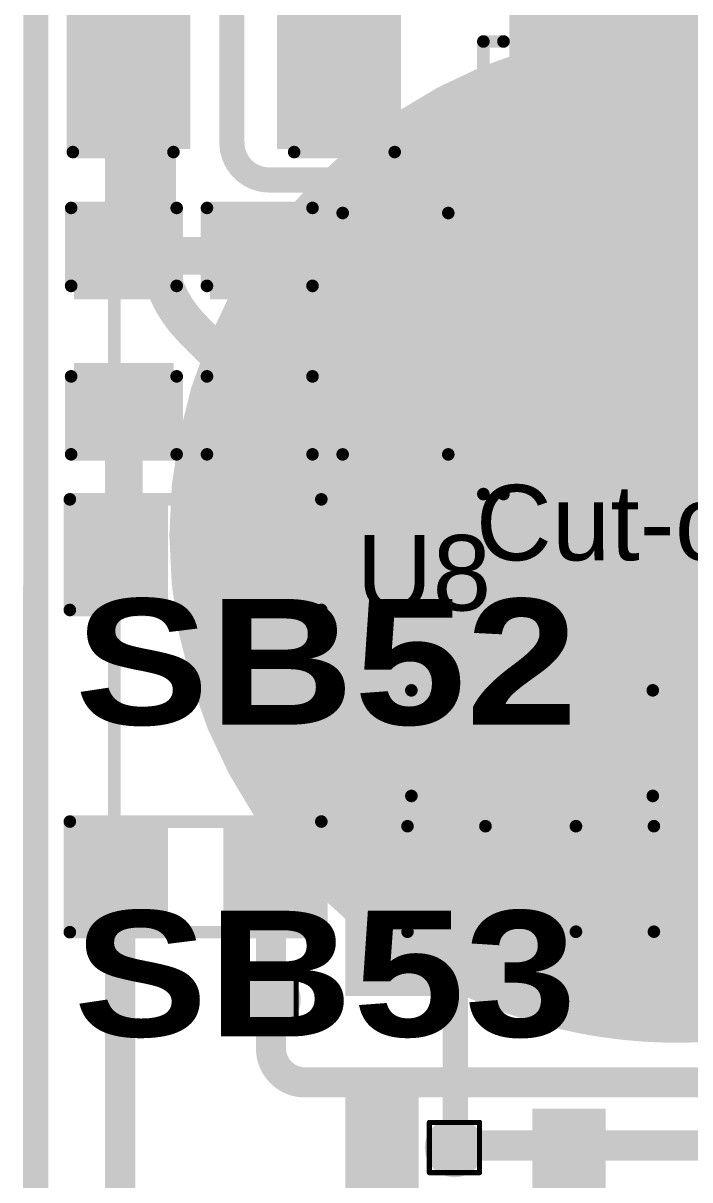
# Model space of a CAD drawing. Header units: inches. Extents: x 3 to 457, y -41 to 239.
# Drawn here: x 103.43 to 110.16, y -3.24 to 8.44 of the extents above; entities that cross this region are included whole.
import ezdxf

# ---------------------------------------------------------------- set-up
doc = ezdxf.new("R2010")
doc.units = ezdxf.units.IN
for name, color, linetype in [('Board Outline', 216, 'Continuous'), ('Bottom Layer', 5, 'Continuous'), ('Bottom Overlay', 54, 'Continuous'), ('Bottom Paste', 16, 'Continuous'), ('Bottom Solder', 6, 'Continuous'), ('Drill Drawing', 1, 'Continuous'), ('Fabrication', 76, 'Continuous'), ('Top Layer', 1, 'Continuous'), ('Top Overlay', 2, 'Continuous'), ('Top Paste', 8, 'Continuous'), ('Top Solder', 216, 'Continuous'), ('Via Holes', 16, 'Continuous')]:
    doc.layers.add(name, color=color, linetype=linetype)
doc.styles.add('Arial', font='', dxfattribs={"height": 0.2})
doc.styles.add('Arial Black_Bold', font='', dxfattribs={"height": 0.2})
doc.styles.get('Arial').set_extended_font_data('Arial')
doc.styles.get('Arial Black_Bold').set_extended_font_data('Arial Black', bold=True)

# ---------------------------------------------------------------- blocks, each defined once
blk = doc.blocks.new('S______B______23')
at = {"layer": 'Top Layer'}
for points in [[(-1.143, -0.4445), (-1.143, 0.4445), (-0.381, 0.4445), (-0.381, -0.4445)], [(0.381, -0.4445), (0.381, 0.4445), (1.143, 0.4445), (1.143, -0.4445)]]:
    blk.add_hatch(color=1, dxfattribs=at).paths.add_polyline_path(points)
at = {"layer": 'Top Paste'}
for points in [[(-1.143, -0.4445), (-1.143, 0.4445), (-0.381, 0.4445), (-0.381, -0.4445)], [(0.381, -0.4445), (0.381, 0.4445), (1.143, 0.4445), (1.143, -0.4445)]]:
    blk.add_hatch(color=8, dxfattribs=at).paths.add_polyline_path(points)
at = {"layer": 'Top Solder'}
for points in [[(-1.2446, -0.5461), (-1.2446, 0.5461), (-0.2794, 0.5461), (-0.2794, -0.5461)], [(0.2794, -0.5461), (0.2794, 0.5461), (1.2446, 0.5461), (1.2446, -0.5461)]]:
    blk.add_hatch(color=216, dxfattribs=at).paths.add_polyline_path(points)
at = {"layer": 'Top Overlay'}
for points in [[(-1.27, -0.5588, 0.127, 0.127, 0), (-1.27, 0.5588, 0.127, 0.127, 0)], [(-1.27, 0.5588, 0.127, 0.127, 0), (1.27, 0.5588, 0.127, 0.127, 0)], [(1.27, -0.5588, 0.127, 0.127, 0), (1.27, 0.5588, 0.127, 0.127, 0)], [(-1.27, -0.5588, 0.127, 0.127, 0), (1.27, -0.5588, 0.127, 0.127, 0)]]:
    blk.add_lwpolyline(points, format="xyseb", dxfattribs=at)
for points in [[(-1.30175, 0.5588, 0.0635, 0.0635, 1), (-1.23825, 0.5588, 0.0635, 0.0635, 1)], [(-1.30175, 0.5588, 0.0635, 0.0635, 1), (-1.23825, 0.5588, 0.0635, 0.0635, 1)], [(1.23825, 0.5588, 0.0635, 0.0635, 1), (1.30175, 0.5588, 0.0635, 0.0635, 1)], [(1.23825, 0.5588, 0.0635, 0.0635, 1), (1.30175, 0.5588, 0.0635, 0.0635, 1)], [(-1.30175, -0.5588, 0.0635, 0.0635, 1), (-1.23825, -0.5588, 0.0635, 0.0635, 1)], [(-1.30175, -0.5588, 0.0635, 0.0635, 1), (-1.23825, -0.5588, 0.0635, 0.0635, 1)], [(1.23825, -0.5588, 0.0635, 0.0635, 1), (1.30175, -0.5588, 0.0635, 0.0635, 1)], [(1.23825, -0.5588, 0.0635, 0.0635, 1), (1.30175, -0.5588, 0.0635, 0.0635, 1)]]:
    blk.add_lwpolyline(points, format="xyseb", close=True, dxfattribs=at)
blk = doc.blocks.new('TSSOP_14_108')
at = {"layer": 'Top Layer'}
for points in [[(-3.65, 2.175), (-2.15, 2.175), (-2.15, 1.725), (-3.65, 1.725)], [(2.15, 2.175), (3.65, 2.175), (3.65, 1.725), (2.15, 1.725)], [(-3.65, 1.525), (-2.15, 1.525), (-2.15, 1.075), (-3.65, 1.075)], [(2.15, 1.525), (3.65, 1.525), (3.65, 1.075), (2.15, 1.075)], [(-3.65, 0.875), (-2.15, 0.875), (-2.15, 0.425), (-3.65, 0.425)], [(2.15, 0.875), (3.65, 0.875), (3.65, 0.425), (2.15, 0.425)], [(-3.65, 0.225), (-2.15, 0.225), (-2.15, -0.225), (-3.65, -0.225)], [(2.15, 0.225), (3.65, 0.225), (3.65, -0.225), (2.15, -0.225)], [(-3.65, -0.425), (-2.15, -0.425), (-2.15, -0.875), (-3.65, -0.875)], [(2.15, -0.425), (3.65, -0.425), (3.65, -0.875), (2.15, -0.875)], [(-3.65, -1.075), (-2.15, -1.075), (-2.15, -1.525), (-3.65, -1.525)], [(2.15, -1.075), (3.65, -1.075), (3.65, -1.525), (2.15, -1.525)], [(-3.65, -1.725), (-2.15, -1.725), (-2.15, -2.175), (-3.65, -2.175)], [(2.15, -1.725), (3.65, -1.725), (3.65, -2.175), (2.15, -2.175)]]:
    blk.add_hatch(color=1, dxfattribs=at).paths.add_polyline_path(points)
at = {"layer": 'Top Overlay'}
blk.add_hatch(color=2, dxfattribs=at).paths.add_polyline_path([(-2.004, 1.727), (-1.725, 1.727), (-1.725, 2.184), (-2.004, 2.184)])
at = {"layer": 'Top Paste'}
for points in [[(-3.65, 2.175), (-2.15, 2.175), (-2.15, 1.725), (-3.65, 1.725)], [(2.15, 2.175), (3.65, 2.175), (3.65, 1.725), (2.15, 1.725)], [(-3.65, 1.525), (-2.15, 1.525), (-2.15, 1.075), (-3.65, 1.075)], [(2.15, 1.525), (3.65, 1.525), (3.65, 1.075), (2.15, 1.075)], [(-3.65, 0.875), (-2.15, 0.875), (-2.15, 0.425), (-3.65, 0.425)], [(2.15, 0.875), (3.65, 0.875), (3.65, 0.425), (2.15, 0.425)], [(-3.65, 0.225), (-2.15, 0.225), (-2.15, -0.225), (-3.65, -0.225)], [(2.15, 0.225), (3.65, 0.225), (3.65, -0.225), (2.15, -0.225)], [(-3.65, -0.425), (-2.15, -0.425), (-2.15, -0.875), (-3.65, -0.875)], [(2.15, -0.425), (3.65, -0.425), (3.65, -0.875), (2.15, -0.875)], [(-3.65, -1.075), (-2.15, -1.075), (-2.15, -1.525), (-3.65, -1.525)], [(2.15, -1.075), (3.65, -1.075), (3.65, -1.525), (2.15, -1.525)], [(-3.65, -1.725), (-2.15, -1.725), (-2.15, -2.175), (-3.65, -2.175)], [(2.15, -1.725), (3.65, -1.725), (3.65, -2.175), (2.15, -2.175)]]:
    blk.add_hatch(color=8, dxfattribs=at).paths.add_polyline_path(points)
at = {"layer": 'Top Solder'}
for points in [[(-3.752, 2.277), (-2.048, 2.277), (-2.048, 1.623), (-3.752, 1.623)], [(2.048, 2.277), (3.752, 2.277), (3.752, 1.623), (2.048, 1.623)], [(-3.752, 1.627), (-2.048, 1.627), (-2.048, 0.973), (-3.752, 0.973)], [(2.048, 1.627), (3.752, 1.627), (3.752, 0.973), (2.048, 0.973)], [(-3.752, 0.977), (-2.048, 0.977), (-2.048, 0.323), (-3.752, 0.323)], [(2.048, 0.977), (3.752, 0.977), (3.752, 0.323), (2.048, 0.323)], [(-3.752, 0.327), (-2.048, 0.327), (-2.048, -0.327), (-3.752, -0.327)], [(2.048, 0.327), (3.752, 0.327), (3.752, -0.327), (2.048, -0.327)], [(-3.752, -0.323), (-2.048, -0.323), (-2.048, -0.977), (-3.752, -0.977)], [(2.048, -0.323), (3.752, -0.323), (3.752, -0.977), (2.048, -0.977)], [(-3.752, -0.973), (-2.048, -0.973), (-2.048, -1.627), (-3.752, -1.627)], [(2.048, -0.973), (3.752, -0.973), (3.752, -1.627), (2.048, -1.627)], [(-3.752, -1.623), (-2.048, -1.623), (-2.048, -2.277), (-3.752, -2.277)], [(2.048, -1.623), (3.752, -1.623), (3.752, -2.277), (2.048, -2.277)]]:
    blk.add_hatch(color=216, dxfattribs=at).paths.add_polyline_path(points)
at = {"layer": 'Top Overlay'}
for points in [[(-2.284, 2.337, 0.127, 0.127, 0), (-2.284, 2.54, 0.127, 0.127, 0)], [(2.288, 2.54, 0.127, 0.127, 0), (-2.284, 2.54, 0.127, 0.127, 0)], [(2.288, 2.337, 0.127, 0.127, 0), (2.288, 2.54, 0.127, 0.127, 0)], [(-4.011, 1.829, 0.2, 0.2, 0), (-4.011, 2.083, 0.2, 0.2, 0)], [(-3.884, 1.956, 0.2, 0.2, 0), (-4.011, 2.083, 0.2, 0.2, 0)], [(-4.011, 1.829, 0.2, 0.2, 0), (-3.884, 1.956, 0.2, 0.2, 0)], [(-2.284, -2.54, 0.127, 0.127, 0), (-2.284, -2.337, 0.127, 0.127, 0)], [(2.288, -2.54, 0.127, 0.127, 0), (2.288, -2.337, 0.127, 0.127, 0)], [(2.288, -2.54, 0.127, 0.127, 0), (-2.284, -2.54, 0.127, 0.127, 0)]]:
    blk.add_lwpolyline(points, format="xyseb", dxfattribs=at)
for points in [[(-2.316, 2.54, 0.0635, 0.0635, 1), (-2.252, 2.54, 0.0635, 0.0635, 1)], [(-2.316, 2.54, 0.0635, 0.0635, 1), (-2.252, 2.54, 0.0635, 0.0635, 1)], [(2.256, 2.54, 0.0635, 0.0635, 1), (2.32, 2.54, 0.0635, 0.0635, 1)], [(2.256, 2.54, 0.0635, 0.0635, 1), (2.32, 2.54, 0.0635, 0.0635, 1)], [(-2.316, 2.337, 0.0635, 0.0635, 1), (-2.252, 2.337, 0.0635, 0.0635, 1)], [(2.256, 2.337, 0.0635, 0.0635, 1), (2.32, 2.337, 0.0635, 0.0635, 1)], [(-4.061, 2.083, 0.1, 0.1, 1), (-3.961, 2.083, 0.1, 0.1, 1)], [(-4.061, 2.083, 0.1, 0.1, 1), (-3.961, 2.083, 0.1, 0.1, 1)], [(-3.934, 1.956, 0.1, 0.1, 1), (-3.834, 1.956, 0.1, 0.1, 1)], [(-3.934, 1.956, 0.1, 0.1, 1), (-3.834, 1.956, 0.1, 0.1, 1)], [(-4.061, 1.829, 0.1, 0.1, 1), (-3.961, 1.829, 0.1, 0.1, 1)], [(-4.061, 1.829, 0.1, 0.1, 1), (-3.961, 1.829, 0.1, 0.1, 1)], [(-2.316, -2.337, 0.0635, 0.0635, 1), (-2.252, -2.337, 0.0635, 0.0635, 1)], [(2.256, -2.337, 0.0635, 0.0635, 1), (2.32, -2.337, 0.0635, 0.0635, 1)], [(-2.316, -2.54, 0.0635, 0.0635, 1), (-2.252, -2.54, 0.0635, 0.0635, 1)], [(-2.316, -2.54, 0.0635, 0.0635, 1), (-2.252, -2.54, 0.0635, 0.0635, 1)], [(2.256, -2.54, 0.0635, 0.0635, 1), (2.32, -2.54, 0.0635, 0.0635, 1)], [(2.256, -2.54, 0.0635, 0.0635, 1), (2.32, -2.54, 0.0635, 0.0635, 1)]]:
    blk.add_lwpolyline(points, format="xyseb", close=True, dxfattribs=at)
blk = doc.blocks.new('S______B______125')
at = {"layer": 'Top Layer'}
for points in [[(-1.143, -0.4445), (-1.143, 0.4445), (-0.381, 0.4445), (-0.381, -0.4445)], [(0.381, -0.4445), (0.381, 0.4445), (1.143, 0.4445), (1.143, -0.4445)]]:
    blk.add_hatch(color=1, dxfattribs=at).paths.add_polyline_path(points)
at = {"layer": 'Top Paste'}
for points in [[(-1.143, -0.4445), (-1.143, 0.4445), (-0.381, 0.4445), (-0.381, -0.4445)], [(0.381, -0.4445), (0.381, 0.4445), (1.143, 0.4445), (1.143, -0.4445)]]:
    blk.add_hatch(color=8, dxfattribs=at).paths.add_polyline_path(points)
at = {"layer": 'Top Solder'}
for points in [[(-1.2446, -0.5461), (-1.2446, 0.5461), (-0.2794, 0.5461), (-0.2794, -0.5461)], [(0.2794, -0.5461), (0.2794, 0.5461), (1.2446, 0.5461), (1.2446, -0.5461)]]:
    blk.add_hatch(color=216, dxfattribs=at).paths.add_polyline_path(points)
at = {"layer": 'Top Overlay'}
for points in [[(-1.27, -0.5588, 0.127, 0.127, 0), (-1.27, 0.5588, 0.127, 0.127, 0)], [(-1.27, 0.5588, 0.127, 0.127, 0), (1.27, 0.5588, 0.127, 0.127, 0)], [(1.27, -0.5588, 0.127, 0.127, 0), (1.27, 0.5588, 0.127, 0.127, 0)], [(-1.27, -0.5588, 0.127, 0.127, 0), (1.27, -0.5588, 0.127, 0.127, 0)]]:
    blk.add_lwpolyline(points, format="xyseb", dxfattribs=at)
for points in [[(-1.30175, 0.5588, 0.0635, 0.0635, 1), (-1.23825, 0.5588, 0.0635, 0.0635, 1)], [(-1.30175, 0.5588, 0.0635, 0.0635, 1), (-1.23825, 0.5588, 0.0635, 0.0635, 1)], [(1.23825, 0.5588, 0.0635, 0.0635, 1), (1.30175, 0.5588, 0.0635, 0.0635, 1)], [(1.23825, 0.5588, 0.0635, 0.0635, 1), (1.30175, 0.5588, 0.0635, 0.0635, 1)], [(-1.30175, -0.5588, 0.0635, 0.0635, 1), (-1.23825, -0.5588, 0.0635, 0.0635, 1)], [(-1.30175, -0.5588, 0.0635, 0.0635, 1), (-1.23825, -0.5588, 0.0635, 0.0635, 1)], [(1.23825, -0.5588, 0.0635, 0.0635, 1), (1.30175, -0.5588, 0.0635, 0.0635, 1)], [(1.23825, -0.5588, 0.0635, 0.0635, 1), (1.30175, -0.5588, 0.0635, 0.0635, 1)]]:
    blk.add_lwpolyline(points, format="xyseb", close=True, dxfattribs=at)
blk = doc.blocks.new('R___0603_178')
at = {"layer": 'Top Layer'}
for points in [[(-0.381, 0.4445), (-0.381, -0.4445), (-1.143, -0.4445), (-1.143, 0.4445)], [(1.143, 0.4445), (1.143, -0.4445), (0.381, -0.4445), (0.381, 0.4445)]]:
    blk.add_hatch(color=1, dxfattribs=at).paths.add_polyline_path(points)
at = {"layer": 'Top Paste'}
for points in [[(-0.381, 0.4445), (-0.381, -0.4445), (-1.143, -0.4445), (-1.143, 0.4445)], [(1.143, 0.4445), (1.143, -0.4445), (0.381, -0.4445), (0.381, 0.4445)]]:
    blk.add_hatch(color=8, dxfattribs=at).paths.add_polyline_path(points)
at = {"layer": 'Top Solder'}
for points in [[(-0.2794, 0.5461), (-0.2794, -0.5461), (-1.2446, -0.5461), (-1.2446, 0.5461)], [(1.2446, 0.5461), (1.2446, -0.5461), (0.2794, -0.5461), (0.2794, 0.5461)]]:
    blk.add_hatch(color=216, dxfattribs=at).paths.add_polyline_path(points)
at = {"layer": 'Top Overlay'}
for points in [[(1.2192, 0.5334, 0.127, 0.127, 0), (-1.2192, 0.5334, 0.127, 0.127, 0)], [(-1.2192, 0.5334, 0.127, 0.127, 0), (-1.2192, -0.5334, 0.127, 0.127, 0)], [(1.2192, 0.5334, 0.127, 0.127, 0), (1.2192, -0.5334, 0.127, 0.127, 0)], [(1.2192, -0.5334, 0.127, 0.127, 0), (-1.2192, -0.5334, 0.127, 0.127, 0)]]:
    blk.add_lwpolyline(points, format="xyseb", dxfattribs=at)
for points in [[(-1.25095, 0.5334, 0.0635, 0.0635, 1), (-1.18745, 0.5334, 0.0635, 0.0635, 1)], [(-1.25095, 0.5334, 0.0635, 0.0635, 1), (-1.18745, 0.5334, 0.0635, 0.0635, 1)], [(1.18745, 0.5334, 0.0635, 0.0635, 1), (1.25095, 0.5334, 0.0635, 0.0635, 1)], [(1.18745, 0.5334, 0.0635, 0.0635, 1), (1.25095, 0.5334, 0.0635, 0.0635, 1)], [(-1.25095, -0.5334, 0.0635, 0.0635, 1), (-1.18745, -0.5334, 0.0635, 0.0635, 1)], [(-1.25095, -0.5334, 0.0635, 0.0635, 1), (-1.18745, -0.5334, 0.0635, 0.0635, 1)], [(1.18745, -0.5334, 0.0635, 0.0635, 1), (1.25095, -0.5334, 0.0635, 0.0635, 1)], [(1.18745, -0.5334, 0.0635, 0.0635, 1), (1.25095, -0.5334, 0.0635, 0.0635, 1)]]:
    blk.add_lwpolyline(points, format="xyseb", close=True, dxfattribs=at)
blk = doc.blocks.new('R___0603_179')
at = {"layer": 'Top Layer'}
for points in [[(-0.381, 0.4445), (-0.381, -0.4445), (-1.143, -0.4445), (-1.143, 0.4445)], [(1.143, 0.4445), (1.143, -0.4445), (0.381, -0.4445), (0.381, 0.4445)]]:
    blk.add_hatch(color=1, dxfattribs=at).paths.add_polyline_path(points)
at = {"layer": 'Top Paste'}
for points in [[(-0.381, 0.4445), (-0.381, -0.4445), (-1.143, -0.4445), (-1.143, 0.4445)], [(1.143, 0.4445), (1.143, -0.4445), (0.381, -0.4445), (0.381, 0.4445)]]:
    blk.add_hatch(color=8, dxfattribs=at).paths.add_polyline_path(points)
at = {"layer": 'Top Solder'}
for points in [[(-0.2794, 0.5461), (-0.2794, -0.5461), (-1.2446, -0.5461), (-1.2446, 0.5461)], [(1.2446, 0.5461), (1.2446, -0.5461), (0.2794, -0.5461), (0.2794, 0.5461)]]:
    blk.add_hatch(color=216, dxfattribs=at).paths.add_polyline_path(points)
at = {"layer": 'Top Overlay'}
for points in [[(1.2192, 0.5334, 0.127, 0.127, 0), (-1.2192, 0.5334, 0.127, 0.127, 0)], [(-1.2192, -0.5334, 0.127, 0.127, 0), (-1.2192, 0.5334, 0.127, 0.127, 0)], [(1.2192, -0.5334, 0.127, 0.127, 0), (1.2192, 0.5334, 0.127, 0.127, 0)], [(1.2192, -0.5334, 0.127, 0.127, 0), (-1.2192, -0.5334, 0.127, 0.127, 0)]]:
    blk.add_lwpolyline(points, format="xyseb", dxfattribs=at)
for points in [[(-1.25095, 0.5334, 0.0635, 0.0635, 1), (-1.18745, 0.5334, 0.0635, 0.0635, 1)], [(-1.25095, 0.5334, 0.0635, 0.0635, 1), (-1.18745, 0.5334, 0.0635, 0.0635, 1)], [(1.18745, 0.5334, 0.0635, 0.0635, 1), (1.25095, 0.5334, 0.0635, 0.0635, 1)], [(1.18745, 0.5334, 0.0635, 0.0635, 1), (1.25095, 0.5334, 0.0635, 0.0635, 1)], [(-1.25095, -0.5334, 0.0635, 0.0635, 1), (-1.18745, -0.5334, 0.0635, 0.0635, 1)], [(-1.25095, -0.5334, 0.0635, 0.0635, 1), (-1.18745, -0.5334, 0.0635, 0.0635, 1)], [(1.18745, -0.5334, 0.0635, 0.0635, 1), (1.25095, -0.5334, 0.0635, 0.0635, 1)], [(1.18745, -0.5334, 0.0635, 0.0635, 1), (1.25095, -0.5334, 0.0635, 0.0635, 1)]]:
    blk.add_lwpolyline(points, format="xyseb", close=True, dxfattribs=at)
blk = doc.blocks.new('EMG_ELECTRODE_4_____B_237')
at = {"layer": 'Bottom Layer'}
h = blk.add_hatch(color=5, dxfattribs=at)
edge = h.paths.add_edge_path()
edge.add_arc((0, 0), 5, 0, 360)
at = {"layer": 'Bottom Paste'}
h = blk.add_hatch(color=16, dxfattribs=at)
edge = h.paths.add_edge_path()
edge.add_arc((0, 0), 5, 0, 360)
at = {"layer": 'Bottom Solder'}
h = blk.add_hatch(color=6, dxfattribs=at)
edge = h.paths.add_edge_path()
edge.add_arc((0, 0), 5.102, 0, 360)
at = {"layer": 'Bottom Overlay'}
blk.add_lwpolyline([(-5.683, -21.004, 0.127, 0.127, 0), (-5.683, 20.953, 0.127, 0.127, 0)], format="xyseb", dxfattribs=at)
blk = doc.blocks.new('C___0805_267')
at = {"layer": 'Top Layer'}
for points in [[(-1.524, 0.762), (-0.508, 0.762), (-0.508, -0.762), (-1.524, -0.762)], [(0.508, 0.762), (1.524, 0.762), (1.524, -0.762), (0.508, -0.762)]]:
    blk.add_hatch(color=1, dxfattribs=at).paths.add_polyline_path(points)
at = {"layer": 'Top Paste'}
for points in [[(-1.524, 0.762), (-0.508, 0.762), (-0.508, -0.762), (-1.524, -0.762)], [(0.508, 0.762), (1.524, 0.762), (1.524, -0.762), (0.508, -0.762)]]:
    blk.add_hatch(color=8, dxfattribs=at).paths.add_polyline_path(points)
at = {"layer": 'Top Solder'}
for points in [[(-1.594, 0.832), (-0.438, 0.832), (-0.438, -0.832), (-1.594, -0.832)], [(0.438, 0.832), (1.594, 0.832), (1.594, -0.832), (0.438, -0.832)]]:
    blk.add_hatch(color=216, dxfattribs=at).paths.add_polyline_path(points)
at = {"layer": 'Top Overlay'}
for points in [[(-1.626, 0.864, 0.127, 0.127, 0), (-1.626, -0.864, 0.127, 0.127, 0)], [(-0.61, 0.864, 0.127, 0.127, 0), (-1.626, 0.864, 0.127, 0.127, 0)], [(1.626, 0.864, 0.127, 0.127, 0), (0.61, 0.864, 0.127, 0.127, 0)], [(1.626, 0.864, 0.127, 0.127, 0), (1.626, -0.864, 0.127, 0.127, 0)], [(-0.61, -0.864, 0.127, 0.127, 0), (-1.626, -0.864, 0.127, 0.127, 0)], [(1.626, -0.864, 0.127, 0.127, 0), (0.61, -0.864, 0.127, 0.127, 0)]]:
    blk.add_lwpolyline(points, format="xyseb", dxfattribs=at)
for points in [[(-1.657, 0.864, 0.0635, 0.0635, 1), (-1.594, 0.864, 0.0635, 0.0635, 1)], [(-1.657, 0.864, 0.0635, 0.0635, 1), (-1.594, 0.864, 0.0635, 0.0635, 1)], [(-0.641, 0.864, 0.0635, 0.0635, 1), (-0.578, 0.864, 0.0635, 0.0635, 1)], [(0.578, 0.864, 0.0635, 0.0635, 1), (0.641, 0.864, 0.0635, 0.0635, 1)], [(1.594, 0.864, 0.0635, 0.0635, 1), (1.657, 0.864, 0.0635, 0.0635, 1)], [(1.594, 0.864, 0.0635, 0.0635, 1), (1.657, 0.864, 0.0635, 0.0635, 1)], [(-1.657, -0.864, 0.0635, 0.0635, 1), (-1.594, -0.864, 0.0635, 0.0635, 1)], [(-1.657, -0.864, 0.0635, 0.0635, 1), (-1.594, -0.864, 0.0635, 0.0635, 1)], [(-0.641, -0.864, 0.0635, 0.0635, 1), (-0.578, -0.864, 0.0635, 0.0635, 1)], [(0.578, -0.864, 0.0635, 0.0635, 1), (0.641, -0.864, 0.0635, 0.0635, 1)], [(1.594, -0.864, 0.0635, 0.0635, 1), (1.657, -0.864, 0.0635, 0.0635, 1)], [(1.594, -0.864, 0.0635, 0.0635, 1), (1.657, -0.864, 0.0635, 0.0635, 1)]]:
    blk.add_lwpolyline(points, format="xyseb", close=True, dxfattribs=at)
blk = doc.blocks.new('C___0603_268')
at = {"layer": 'Top Layer'}
for points in [[(-0.381, 0.445), (-0.381, -0.445), (-1.143, -0.445), (-1.143, 0.445)], [(1.143, 0.445), (1.143, -0.445), (0.381, -0.445), (0.381, 0.445)]]:
    blk.add_hatch(color=1, dxfattribs=at).paths.add_polyline_path(points)
at = {"layer": 'Top Paste'}
for points in [[(-0.381, 0.445), (-0.381, -0.445), (-1.143, -0.445), (-1.143, 0.445)], [(1.143, 0.445), (1.143, -0.445), (0.381, -0.445), (0.381, 0.445)]]:
    blk.add_hatch(color=8, dxfattribs=at).paths.add_polyline_path(points)
at = {"layer": 'Top Solder'}
for points in [[(-0.321, 0.504), (-0.321, -0.504), (-1.203, -0.504), (-1.203, 0.504)], [(1.203, 0.504), (1.203, -0.504), (0.321, -0.504), (0.321, 0.504)]]:
    blk.add_hatch(color=216, dxfattribs=at).paths.add_polyline_path(points)
at = {"layer": 'Top Overlay'}
for points in [[(-1.245, 0.533, 0.127, 0.127, 0), (-0.457, 0.533, 0.127, 0.127, 0)], [(-1.245, -0.533, 0.127, 0.127, 0), (-1.245, 0.533, 0.127, 0.127, 0)], [(0.457, 0.533, 0.127, 0.127, 0), (1.245, 0.533, 0.127, 0.127, 0)], [(1.245, -0.533, 0.127, 0.127, 0), (1.245, 0.533, 0.127, 0.127, 0)], [(-1.245, -0.533, 0.127, 0.127, 0), (-0.457, -0.533, 0.127, 0.127, 0)], [(0.457, -0.533, 0.127, 0.127, 0), (1.245, -0.533, 0.127, 0.127, 0)]]:
    blk.add_lwpolyline(points, format="xyseb", dxfattribs=at)
for points in [[(-1.276, 0.533, 0.0635, 0.0635, 1), (-1.213, 0.533, 0.0635, 0.0635, 1)], [(-1.276, 0.533, 0.0635, 0.0635, 1), (-1.213, 0.533, 0.0635, 0.0635, 1)], [(-0.489, 0.533, 0.0635, 0.0635, 1), (-0.425, 0.533, 0.0635, 0.0635, 1)], [(0.425, 0.533, 0.0635, 0.0635, 1), (0.489, 0.533, 0.0635, 0.0635, 1)], [(1.213, 0.533, 0.0635, 0.0635, 1), (1.276, 0.533, 0.0635, 0.0635, 1)], [(1.213, 0.533, 0.0635, 0.0635, 1), (1.276, 0.533, 0.0635, 0.0635, 1)], [(-1.276, -0.533, 0.0635, 0.0635, 1), (-1.213, -0.533, 0.0635, 0.0635, 1)], [(-1.276, -0.533, 0.0635, 0.0635, 1), (-1.213, -0.533, 0.0635, 0.0635, 1)], [(-0.489, -0.533, 0.0635, 0.0635, 1), (-0.425, -0.533, 0.0635, 0.0635, 1)], [(0.425, -0.533, 0.0635, 0.0635, 1), (0.489, -0.533, 0.0635, 0.0635, 1)], [(1.213, -0.533, 0.0635, 0.0635, 1), (1.276, -0.533, 0.0635, 0.0635, 1)], [(1.213, -0.533, 0.0635, 0.0635, 1), (1.276, -0.533, 0.0635, 0.0635, 1)]]:
    blk.add_lwpolyline(points, format="xyseb", close=True, dxfattribs=at)
blk = doc.blocks.new('C___0603_269')
at = {"layer": 'Top Layer'}
for points in [[(-0.381, 0.445), (-0.381, -0.445), (-1.143, -0.445), (-1.143, 0.445)], [(1.143, 0.445), (1.143, -0.445), (0.381, -0.445), (0.381, 0.445)]]:
    blk.add_hatch(color=1, dxfattribs=at).paths.add_polyline_path(points)
at = {"layer": 'Top Paste'}
for points in [[(-0.381, 0.445), (-0.381, -0.445), (-1.143, -0.445), (-1.143, 0.445)], [(1.143, 0.445), (1.143, -0.445), (0.381, -0.445), (0.381, 0.445)]]:
    blk.add_hatch(color=8, dxfattribs=at).paths.add_polyline_path(points)
at = {"layer": 'Top Solder'}
for points in [[(-0.321, 0.504), (-0.321, -0.504), (-1.203, -0.504), (-1.203, 0.504)], [(1.203, 0.504), (1.203, -0.504), (0.321, -0.504), (0.321, 0.504)]]:
    blk.add_hatch(color=216, dxfattribs=at).paths.add_polyline_path(points)
at = {"layer": 'Top Overlay'}
for points in [[(-0.457, 0.533, 0.127, 0.127, 0), (-1.245, 0.533, 0.127, 0.127, 0)], [(-1.245, -0.533, 0.127, 0.127, 0), (-1.245, 0.533, 0.127, 0.127, 0)], [(1.245, 0.533, 0.127, 0.127, 0), (0.457, 0.533, 0.127, 0.127, 0)], [(1.245, -0.533, 0.127, 0.127, 0), (1.245, 0.533, 0.127, 0.127, 0)], [(-0.457, -0.533, 0.127, 0.127, 0), (-1.245, -0.533, 0.127, 0.127, 0)], [(1.245, -0.533, 0.127, 0.127, 0), (0.457, -0.533, 0.127, 0.127, 0)]]:
    blk.add_lwpolyline(points, format="xyseb", dxfattribs=at)
for points in [[(-1.276, 0.533, 0.0635, 0.0635, 1), (-1.213, 0.533, 0.0635, 0.0635, 1)], [(-1.276, 0.533, 0.0635, 0.0635, 1), (-1.213, 0.533, 0.0635, 0.0635, 1)], [(-0.489, 0.533, 0.0635, 0.0635, 1), (-0.425, 0.533, 0.0635, 0.0635, 1)], [(0.425, 0.533, 0.0635, 0.0635, 1), (0.489, 0.533, 0.0635, 0.0635, 1)], [(1.213, 0.533, 0.0635, 0.0635, 1), (1.276, 0.533, 0.0635, 0.0635, 1)], [(1.213, 0.533, 0.0635, 0.0635, 1), (1.276, 0.533, 0.0635, 0.0635, 1)], [(-1.276, -0.533, 0.0635, 0.0635, 1), (-1.213, -0.533, 0.0635, 0.0635, 1)], [(-1.276, -0.533, 0.0635, 0.0635, 1), (-1.213, -0.533, 0.0635, 0.0635, 1)], [(-0.489, -0.533, 0.0635, 0.0635, 1), (-0.425, -0.533, 0.0635, 0.0635, 1)], [(0.425, -0.533, 0.0635, 0.0635, 1), (0.489, -0.533, 0.0635, 0.0635, 1)], [(1.213, -0.533, 0.0635, 0.0635, 1), (1.276, -0.533, 0.0635, 0.0635, 1)], [(1.213, -0.533, 0.0635, 0.0635, 1), (1.276, -0.533, 0.0635, 0.0635, 1)]]:
    blk.add_lwpolyline(points, format="xyseb", close=True, dxfattribs=at)
blk = doc.blocks.new('C___0603_270')
at = {"layer": 'Top Layer'}
for points in [[(-0.381, 0.445), (-0.381, -0.445), (-1.143, -0.445), (-1.143, 0.445)], [(1.143, 0.445), (1.143, -0.445), (0.381, -0.445), (0.381, 0.445)]]:
    blk.add_hatch(color=1, dxfattribs=at).paths.add_polyline_path(points)
at = {"layer": 'Top Paste'}
for points in [[(-0.381, 0.445), (-0.381, -0.445), (-1.143, -0.445), (-1.143, 0.445)], [(1.143, 0.445), (1.143, -0.445), (0.381, -0.445), (0.381, 0.445)]]:
    blk.add_hatch(color=8, dxfattribs=at).paths.add_polyline_path(points)
at = {"layer": 'Top Solder'}
for points in [[(-0.321, 0.504), (-0.321, -0.504), (-1.203, -0.504), (-1.203, 0.504)], [(1.203, 0.504), (1.203, -0.504), (0.321, -0.504), (0.321, 0.504)]]:
    blk.add_hatch(color=216, dxfattribs=at).paths.add_polyline_path(points)
at = {"layer": 'Top Overlay'}
for points in [[(-0.457, 0.533, 0.127, 0.127, 0), (-1.245, 0.533, 0.127, 0.127, 0)], [(-1.245, -0.533, 0.127, 0.127, 0), (-1.245, 0.533, 0.127, 0.127, 0)], [(1.245, 0.533, 0.127, 0.127, 0), (0.457, 0.533, 0.127, 0.127, 0)], [(1.245, -0.533, 0.127, 0.127, 0), (1.245, 0.533, 0.127, 0.127, 0)], [(-0.457, -0.533, 0.127, 0.127, 0), (-1.245, -0.533, 0.127, 0.127, 0)], [(1.245, -0.533, 0.127, 0.127, 0), (0.457, -0.533, 0.127, 0.127, 0)]]:
    blk.add_lwpolyline(points, format="xyseb", dxfattribs=at)
for points in [[(-1.276, 0.533, 0.0635, 0.0635, 1), (-1.213, 0.533, 0.0635, 0.0635, 1)], [(-1.276, 0.533, 0.0635, 0.0635, 1), (-1.213, 0.533, 0.0635, 0.0635, 1)], [(-0.489, 0.533, 0.0635, 0.0635, 1), (-0.425, 0.533, 0.0635, 0.0635, 1)], [(0.425, 0.533, 0.0635, 0.0635, 1), (0.489, 0.533, 0.0635, 0.0635, 1)], [(1.213, 0.533, 0.0635, 0.0635, 1), (1.276, 0.533, 0.0635, 0.0635, 1)], [(1.213, 0.533, 0.0635, 0.0635, 1), (1.276, 0.533, 0.0635, 0.0635, 1)], [(-1.276, -0.533, 0.0635, 0.0635, 1), (-1.213, -0.533, 0.0635, 0.0635, 1)], [(-1.276, -0.533, 0.0635, 0.0635, 1), (-1.213, -0.533, 0.0635, 0.0635, 1)], [(-0.489, -0.533, 0.0635, 0.0635, 1), (-0.425, -0.533, 0.0635, 0.0635, 1)], [(0.425, -0.533, 0.0635, 0.0635, 1), (0.489, -0.533, 0.0635, 0.0635, 1)], [(1.213, -0.533, 0.0635, 0.0635, 1), (1.276, -0.533, 0.0635, 0.0635, 1)], [(1.213, -0.533, 0.0635, 0.0635, 1), (1.276, -0.533, 0.0635, 0.0635, 1)]]:
    blk.add_lwpolyline(points, format="xyseb", close=True, dxfattribs=at)

msp = doc.modelspace()

# ---------------------------------------------------------------- hatches: boundary and pattern name
at = {"layer": 'Bottom Layer'}
h = msp.add_hatch(color=5, dxfattribs=at)
edge = h.paths.add_edge_path()
edge.add_arc((105.929, -1.422), 0.3, 0, 360)
h = msp.add_hatch(color=5, dxfattribs=at)
edge = h.paths.add_edge_path()
edge.add_arc((107.782, -2.916), 0.3, 0, 360)
at = {"layer": 'Top Layer'}
h = msp.add_hatch(color=1, dxfattribs=at)
edge = h.paths.add_edge_path()
edge.add_arc((105.929, -1.422), 0.3, 0, 360)
h = msp.add_hatch(color=1, dxfattribs=at)
edge = h.paths.add_edge_path()
edge.add_arc((107.782, -2.916), 0.3, 0, 360)
at = {"layer": 'Via Holes'}
h = msp.add_hatch(color=7, dxfattribs=at)
edge = h.paths.add_edge_path()
edge.add_arc((105.929, -1.422), 0.15, 0, 360)
h = msp.add_hatch(color=7, dxfattribs=at)
edge = h.paths.add_edge_path()
edge.add_arc((107.782, -2.916), 0.15, 0, 360)

# ---------------------------------------------------------------- linework, layer by layer
at = {"layer": 'Board Outline'}
msp.add_lwpolyline([(103.552, -17.709, 0.127, 0.127, 0), (103.553, 24.173, 0.127, 0.127, 0)], format="xyseb", dxfattribs=at)
at = {"layer": 'Bottom Layer'}
for points in [[(104.779, 6.188, 0.381, 0.381, 0), (104.779, 9.398, 0.381, 0.381, 0)], [(105.135, 5.355, 0.381, 0.381, -0.19303), (104.779, 6.188, 0.381, 0.381, 0)], [(105.135, 5.355, 0.381, 0.381, 0), (107.021, 3.47, 0.381, 0.381, 0)], [(105.929, -1.916, 0.305, 0.305, 0), (105.929, -1.422, 0.305, 0.305, 0)], [(106.271, -2.258, 0.305, 0.305, -0.414214), (105.929, -1.916, 0.305, 0.305, 0)], [(106.271, -2.258, 0.305, 0.305, 0), (113.848, -2.258, 0.305, 0.305, 0)], [(107.782, -2.916, 0.305, 0.305, 0), (107.803, -2.896, 0.305, 0.305, 0)], [(107.803, -2.896, 0.305, 0.305, 0), (114.107, -2.896, 0.305, 0.305, 0)]]:
    msp.add_lwpolyline(points, format="xyseb", dxfattribs=at)
for points in [[(104.684, 6.188, 0.191, 0.191, 1), (104.875, 6.188, 0.191, 0.191, 1)], [(104.684, 6.188, 0.191, 0.191, 1), (104.875, 6.188, 0.191, 0.191, 1)], [(105.04, 5.355, 0.191, 0.191, 1), (105.231, 5.355, 0.191, 0.191, 1)], [(105.04, 5.355, 0.191, 0.191, 1), (105.231, 5.355, 0.191, 0.191, 1)], [(106.926, 3.47, 0.191, 0.191, 1), (107.116, 3.47, 0.191, 0.191, 1)], [(105.853, -1.422, 0.152, 0.152, 1), (106.006, -1.422, 0.152, 0.152, 1)], [(105.853, -1.916, 0.152, 0.152, 1), (106.006, -1.916, 0.152, 0.152, 1)], [(105.853, -1.916, 0.152, 0.152, 1), (106.006, -1.916, 0.152, 0.152, 1)], [(106.195, -2.258, 0.152, 0.152, 1), (106.348, -2.258, 0.152, 0.152, 1)], [(106.195, -2.258, 0.152, 0.152, 1), (106.348, -2.258, 0.152, 0.152, 1)], [(107.706, -2.916, 0.152, 0.152, 1), (107.858, -2.916, 0.152, 0.152, 1)], [(107.727, -2.896, 0.152, 0.152, 1), (107.879, -2.896, 0.152, 0.152, 1)], [(107.727, -2.896, 0.152, 0.152, 1), (107.879, -2.896, 0.152, 0.152, 1)]]:
    msp.add_lwpolyline(points, format="xyseb", close=True, dxfattribs=at)
at = {"layer": 'Drill Drawing'}
for points in [[(105.675, -1.168, 0.0508, 0.0508, 0), (106.183, -1.168, 0.0508, 0.0508, 0)], [(105.675, -1.676, 0.0508, 0.0508, 0), (105.675, -1.168, 0.0508, 0.0508, 0)], [(106.183, -1.676, 0.0508, 0.0508, 0), (106.183, -1.168, 0.0508, 0.0508, 0)], [(105.675, -1.676, 0.0508, 0.0508, 0), (106.183, -1.676, 0.0508, 0.0508, 0)], [(107.528, -2.662, 0.0508, 0.0508, 0), (108.036, -2.662, 0.0508, 0.0508, 0)], [(107.528, -3.17, 0.0508, 0.0508, 0), (107.528, -2.662, 0.0508, 0.0508, 0)], [(108.036, -3.17, 0.0508, 0.0508, 0), (108.036, -2.662, 0.0508, 0.0508, 0)], [(107.528, -3.17, 0.0508, 0.0508, 0), (108.036, -3.17, 0.0508, 0.0508, 0)]]:
    msp.add_lwpolyline(points, format="xyseb", dxfattribs=at)
for points in [[(105.663, -1.168, 0.0254, 0.0254, 1), (105.688, -1.168, 0.0254, 0.0254, 1)], [(105.663, -1.168, 0.0254, 0.0254, 1), (105.688, -1.168, 0.0254, 0.0254, 1)], [(106.171, -1.168, 0.0254, 0.0254, 1), (106.196, -1.168, 0.0254, 0.0254, 1)], [(106.171, -1.168, 0.0254, 0.0254, 1), (106.196, -1.168, 0.0254, 0.0254, 1)], [(105.663, -1.676, 0.0254, 0.0254, 1), (105.688, -1.676, 0.0254, 0.0254, 1)], [(105.663, -1.676, 0.0254, 0.0254, 1), (105.688, -1.676, 0.0254, 0.0254, 1)], [(106.171, -1.676, 0.0254, 0.0254, 1), (106.196, -1.676, 0.0254, 0.0254, 1)], [(106.171, -1.676, 0.0254, 0.0254, 1), (106.196, -1.676, 0.0254, 0.0254, 1)], [(107.515, -2.662, 0.0254, 0.0254, 1), (107.541, -2.662, 0.0254, 0.0254, 1)], [(107.515, -2.662, 0.0254, 0.0254, 1), (107.541, -2.662, 0.0254, 0.0254, 1)], [(108.023, -2.662, 0.0254, 0.0254, 1), (108.049, -2.662, 0.0254, 0.0254, 1)], [(108.023, -2.662, 0.0254, 0.0254, 1), (108.049, -2.662, 0.0254, 0.0254, 1)], [(107.515, -3.17, 0.0254, 0.0254, 1), (107.541, -3.17, 0.0254, 0.0254, 1)], [(107.515, -3.17, 0.0254, 0.0254, 1), (107.541, -3.17, 0.0254, 0.0254, 1)], [(108.023, -3.17, 0.0254, 0.0254, 1), (108.049, -3.17, 0.0254, 0.0254, 1)], [(108.023, -3.17, 0.0254, 0.0254, 1), (108.049, -3.17, 0.0254, 0.0254, 1)]]:
    msp.add_lwpolyline(points, format="xyseb", close=True, dxfattribs=at)
at = {"layer": 'Fabrication'}
msp.add_lwpolyline([(103.552, -17.709, 0.254, 0.254, 0), (103.553, 24.173, 0.254, 0.254, 0)], format="xyseb", dxfattribs=at)
for points in [[(115.029, 3.27, 0.254, 0.254, 1), (105.029, 3.27, 0.254, 0.254, 1)], [(104.966, 3.27, 0.127, 0.127, 1), (105.093, 3.27, 0.127, 0.127, 1)]]:
    msp.add_lwpolyline(points, format="xyseb", close=True, dxfattribs=at)
at = {"layer": 'Top Layer'}
for points in [[(105.534, 7.235, 0.254, 0.254, 0), (105.534, 10.77, 0.254, 0.254, 0)], [(106.503, 8.07, 0.381, 0.381, 0), (106.503, 9.58, 0.381, 0.381, 0)], [(106.503, 8.07, 0.381, 0.381, 0), (106.569, 8.004, 0.381, 0.381, 0)], [(104.443, 6.093, 0.381, 0.381, 0), (104.443, 7.657, 0.381, 0.381, 0)], [(105.912, 6.858, 0.254, 0.254, -0.414214), (105.534, 7.235, 0.254, 0.254, 0)], [(105.912, 6.858, 0.254, 0.254, 0), (110.866, 6.858, 0.254, 0.254, 0)], [(104.443, 6.093, 0.381, 0.381, 0), (105.815, 6.093, 0.381, 0.381, 0)], [(105.815, 6.093, 0.381, 0.381, 0), (107.161, 6.093, 0.381, 0.381, 0)], [(107.161, 6.093, 0.381, 0.381, -0.414214), (107.186, 6.067, 0.381, 0.381, 0)], [(107.186, 6.067, 0.254, 0.254, 0), (108.605, 6.067, 0.254, 0.254, 0)], [(108.605, 6.067, 0.254, 0.254, -0.414214), (109.314, 5.358, 0.254, 0.254, 0)], [(109.314, 3.073, 0.254, 0.254, 0), (109.314, 5.358, 0.254, 0.254, 0)], [(109.964, 4.541, 0.254, 0.254, -0.414214), (110.355, 4.931, 0.254, 0.254, 0)], [(104.443, 3.111, 0.381, 0.381, 0), (104.443, 4.569, 0.381, 0.381, 0)], [(105.815, 4.569, 0.381, 0.381, 0), (107.161, 4.569, 0.381, 0.381, 0)], [(105.815, 4.569, 0.381, 0.381, 0), (105.929, 4.454, 0.381, 0.381, 0)], [(107.161, 4.569, 0.381, 0.381, -0.414214), (107.186, 4.543, 0.381, 0.381, 0)], [(105.929, 3.073, 0.381, 0.381, 0), (105.929, 4.454, 0.381, 0.381, 0)], [(109.964, 3.073, 0.254, 0.254, 0), (109.964, 4.541, 0.254, 0.254, 0)], [(104.443, 3.111, 0.381, 0.381, -0.414214), (104.405, 3.073, 0.381, 0.381, 0)], [(105.929, 3.073, 0.254, 0.254, 0), (108.664, 3.073, 0.254, 0.254, 0)], [(108.664, 3.073, 0.254, 0.254, -0.033456), (108.642, 2.741, 0.254, 0.254, 0)], [(109.314, 1.168, 0.254, 0.254, 0), (109.314, 3.073, 0.254, 0.254, 0)], [(108.642, 2.741, 0.254, 0.254, -0.115863), (108.236, 1.678, 0.254, 0.254, 0)], [(108.236, 1.678, 0.254, 0.254, -0.047594), (107.935, 1.313, 0.254, 0.254, 0)], [(107.79, 1.168, 0.254, 0.254, 0), (107.935, 1.313, 0.254, 0.254, 0)], [(107.79, -0.203, 0.254, 0.254, 0), (107.79, 1.168, 0.254, 0.254, 0)], [(109.314, -0.076, 0.254, 0.254, 0), (109.314, 1.168, 0.254, 0.254, 0)], [(104.405, -12.904, 0.305, 0.305, 0), (104.405, -0.182, 0.305, 0.305, 0)], [(105.929, -1.422, 0.305, 0.305, 0), (105.929, -0.182, 0.305, 0.305, 0)], [(107.79, -2.857, 0.254, 0.254, 0), (107.79, -0.203, 0.254, 0.254, 0)], [(107.782, -2.866, 0.254, 0.254, 0), (107.79, -2.857, 0.254, 0.254, 0)]]:
    msp.add_lwpolyline(points, format="xyseb", dxfattribs=at)
for points in [[(106.408, 8.07, 0.191, 0.191, 1), (106.598, 8.07, 0.191, 0.191, 1)], [(106.408, 8.07, 0.191, 0.191, 1), (106.598, 8.07, 0.191, 0.191, 1)], [(106.473, 8.004, 0.191, 0.191, 1), (106.664, 8.004, 0.191, 0.191, 1)], [(104.348, 7.657, 0.191, 0.191, 1), (104.538, 7.657, 0.191, 0.191, 1)], [(105.471, 7.235, 0.127, 0.127, 1), (105.598, 7.235, 0.127, 0.127, 1)], [(105.471, 7.235, 0.127, 0.127, 1), (105.598, 7.235, 0.127, 0.127, 1)], [(105.848, 6.858, 0.127, 0.127, 1), (105.975, 6.858, 0.127, 0.127, 1)], [(105.848, 6.858, 0.127, 0.127, 1), (105.975, 6.858, 0.127, 0.127, 1)], [(104.348, 6.093, 0.191, 0.191, 1), (104.538, 6.093, 0.191, 0.191, 1)], [(104.348, 6.093, 0.191, 0.191, 1), (104.538, 6.093, 0.191, 0.191, 1)], [(105.72, 6.093, 0.191, 0.191, 1), (105.91, 6.093, 0.191, 0.191, 1)], [(105.72, 6.093, 0.191, 0.191, 1), (105.91, 6.093, 0.191, 0.191, 1)], [(107.066, 6.093, 0.191, 0.191, 1), (107.256, 6.093, 0.191, 0.191, 1)], [(107.066, 6.093, 0.191, 0.191, 1), (107.256, 6.093, 0.191, 0.191, 1)], [(107.091, 6.067, 0.191, 0.191, 1), (107.282, 6.067, 0.191, 0.191, 1)], [(107.123, 6.067, 0.127, 0.127, 1), (107.25, 6.067, 0.127, 0.127, 1)], [(108.542, 6.067, 0.127, 0.127, 1), (108.669, 6.067, 0.127, 0.127, 1)], [(108.542, 6.067, 0.127, 0.127, 1), (108.669, 6.067, 0.127, 0.127, 1)], [(109.251, 5.358, 0.127, 0.127, 1), (109.378, 5.358, 0.127, 0.127, 1)], [(109.251, 5.358, 0.127, 0.127, 1), (109.378, 5.358, 0.127, 0.127, 1)], [(104.348, 4.569, 0.191, 0.191, 1), (104.538, 4.569, 0.191, 0.191, 1)], [(105.72, 4.569, 0.191, 0.191, 1), (105.91, 4.569, 0.191, 0.191, 1)], [(105.72, 4.569, 0.191, 0.191, 1), (105.91, 4.569, 0.191, 0.191, 1)], [(107.066, 4.569, 0.191, 0.191, 1), (107.256, 4.569, 0.191, 0.191, 1)], [(107.066, 4.569, 0.191, 0.191, 1), (107.256, 4.569, 0.191, 0.191, 1)], [(107.091, 4.543, 0.191, 0.191, 1), (107.282, 4.543, 0.191, 0.191, 1)], [(105.834, 4.454, 0.191, 0.191, 1), (106.025, 4.454, 0.191, 0.191, 1)], [(105.834, 4.454, 0.191, 0.191, 1), (106.025, 4.454, 0.191, 0.191, 1)], [(109.901, 4.541, 0.127, 0.127, 1), (110.028, 4.541, 0.127, 0.127, 1)], [(109.901, 4.541, 0.127, 0.127, 1), (110.028, 4.541, 0.127, 0.127, 1)], [(104.348, 3.111, 0.191, 0.191, 1), (104.538, 3.111, 0.191, 0.191, 1)], [(104.348, 3.111, 0.191, 0.191, 1), (104.538, 3.111, 0.191, 0.191, 1)], [(104.31, 3.073, 0.191, 0.191, 1), (104.501, 3.073, 0.191, 0.191, 1)], [(105.834, 3.073, 0.191, 0.191, 1), (106.025, 3.073, 0.191, 0.191, 1)], [(105.866, 3.073, 0.127, 0.127, 1), (105.993, 3.073, 0.127, 0.127, 1)], [(108.601, 3.073, 0.127, 0.127, 1), (108.728, 3.073, 0.127, 0.127, 1)], [(108.601, 3.073, 0.127, 0.127, 1), (108.728, 3.073, 0.127, 0.127, 1)], [(109.251, 3.073, 0.127, 0.127, 1), (109.378, 3.073, 0.127, 0.127, 1)], [(109.251, 3.073, 0.127, 0.127, 1), (109.378, 3.073, 0.127, 0.127, 1)], [(109.901, 3.073, 0.127, 0.127, 1), (110.028, 3.073, 0.127, 0.127, 1)], [(108.579, 2.741, 0.127, 0.127, 1), (108.706, 2.741, 0.127, 0.127, 1)], [(108.579, 2.741, 0.127, 0.127, 1), (108.706, 2.741, 0.127, 0.127, 1)], [(108.173, 1.678, 0.127, 0.127, 1), (108.3, 1.678, 0.127, 0.127, 1)], [(108.173, 1.678, 0.127, 0.127, 1), (108.3, 1.678, 0.127, 0.127, 1)], [(107.872, 1.313, 0.127, 0.127, 1), (107.999, 1.313, 0.127, 0.127, 1)], [(107.872, 1.313, 0.127, 0.127, 1), (107.999, 1.313, 0.127, 0.127, 1)], [(107.727, 1.168, 0.127, 0.127, 1), (107.854, 1.168, 0.127, 0.127, 1)], [(107.727, 1.168, 0.127, 0.127, 1), (107.854, 1.168, 0.127, 0.127, 1)], [(109.251, 1.168, 0.127, 0.127, 1), (109.378, 1.168, 0.127, 0.127, 1)], [(109.251, 1.168, 0.127, 0.127, 1), (109.378, 1.168, 0.127, 0.127, 1)], [(109.251, -0.076, 0.127, 0.127, 1), (109.378, -0.076, 0.127, 0.127, 1)], [(104.329, -0.182, 0.152, 0.152, 1), (104.482, -0.182, 0.152, 0.152, 1)], [(105.853, -0.182, 0.152, 0.152, 1), (106.006, -0.182, 0.152, 0.152, 1)], [(107.727, -0.203, 0.127, 0.127, 1), (107.854, -0.203, 0.127, 0.127, 1)], [(107.727, -0.203, 0.127, 0.127, 1), (107.854, -0.203, 0.127, 0.127, 1)], [(105.853, -1.422, 0.152, 0.152, 1), (106.006, -1.422, 0.152, 0.152, 1)], [(107.718, -2.866, 0.127, 0.127, 1), (107.845, -2.866, 0.127, 0.127, 1)], [(107.727, -2.857, 0.127, 0.127, 1), (107.854, -2.857, 0.127, 0.127, 1)], [(107.727, -2.857, 0.127, 0.127, 1), (107.854, -2.857, 0.127, 0.127, 1)]]:
    msp.add_lwpolyline(points, format="xyseb", close=True, dxfattribs=at)

# ---------------------------------------------------------------- block references
for name, p in [('EMG_ELECTRODE_4_____B_237', (110.029, 3.245)), ('S______B______125', (105.167, 3.073)), ('S______B______23', (105.167, -0.182)), ('C___0603_268', (108.552, -0.203))]:
    msp.add_blockref(name, p)
for name, p, rotation in [('TSSOP_14_108', (110.614, 5.973), 270), ('C___0805_267', (105.553, 8.004), 180), ('C___0603_270', (104.443, 5.331), 270), ('C___0603_269', (105.815, 5.331), 270), ('R___0603_179', (107.186, 5.305), 270), ('R___0603_178', (108.566, 1.169), 180)]:
    msp.add_blockref(name, p, dxfattribs=dict(rotation=rotation))

# ---------------------------------------------------------------- texts
at = {"layer": 'Fabrication', "style": 'Arial'}
msp.add_text('Cut-out', height=0.762, dxfattribs=at).set_placement((107.997, 3.016))
at = {"layer": 'Top Overlay'}
for s, height, style, p in [('U8', 0.762, 'Arial', (106.792, 2.509)), ('SB52', 1.27, 'Arial Black_Bold', (103.947, 1.356)), ('SB53', 1.27, 'Arial Black_Bold', (103.935, -1.794))]:
    msp.add_text(s, height=height, dxfattribs=dict(at, style=style)).set_placement(p)
at = {"layer": 'Top Overlay', "style": 'Arial Black_Bold'}
msp.add_text('-REF', height=4.572, rotation=90, dxfattribs=at).set_placement((111.252, -14.463))

doc.saveas('drawing.dxf')
